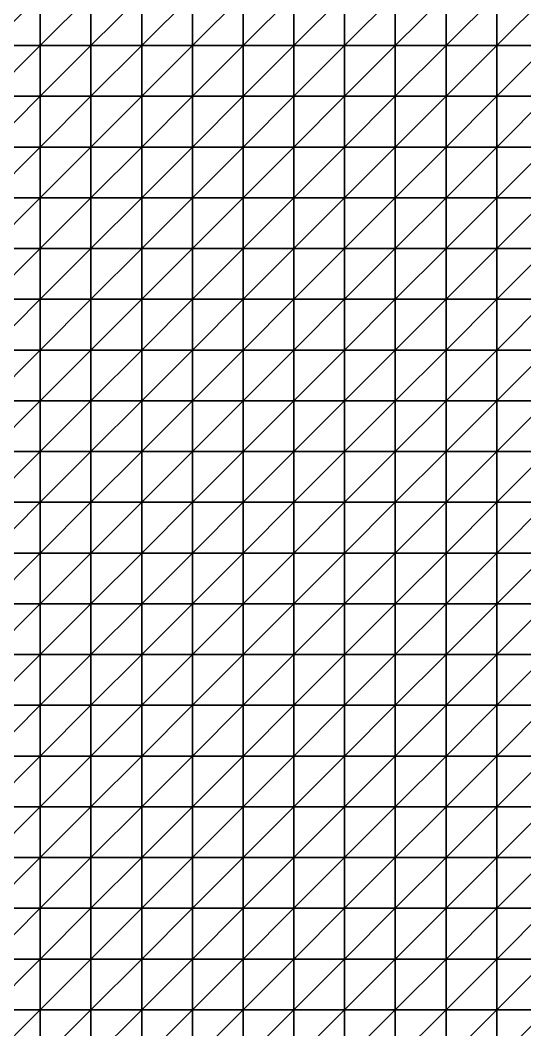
# Model space of a CAD drawing. Header units: metres. Extents: x 351000 to 353000, y 7455000 to 7457000.
# Drawn here: x 351490.1 to 351738.8, y 7455490.1 to 7455987.5 of the extents above; entities that cross this region are included whole.
import ezdxf

# ---------------------------------------------------------------- set-up
doc = ezdxf.new("R2010")
doc.units = ezdxf.units.M

msp = doc.modelspace()

# ---------------------------------------------------------------- linework, layer by layer
at = {"layer": 'TOP_OF_HYPOGENE_TOH'}
for points in [[(351475, 7455975, 1185.34), (351500, 7455975, 1197.99), (351500, 7456000, 1193.96)], [(351475, 7455975, 1185.34), (351500, 7456000, 1193.96), (351475, 7456000, 1186.05)], [(351500, 7455975, 1197.99), (351525, 7455975, 1201.09), (351525, 7456000, 1195.77)], [(351500, 7455975, 1197.99), (351525, 7456000, 1195.77), (351500, 7456000, 1193.96)], [(351525, 7455975, 1201.09), (351550, 7455975, 1198.78), (351550, 7456000, 1192.29)], [(351525, 7455975, 1201.09), (351550, 7456000, 1192.29), (351525, 7456000, 1195.77)], [(351550, 7455975, 1198.78), (351575, 7455975, 1193.91), (351575, 7456000, 1186.52)], [(351550, 7455975, 1198.78), (351575, 7456000, 1186.52), (351550, 7456000, 1192.29)], [(351575, 7455975, 1193.91), (351600, 7455975, 1188.17), (351600, 7456000, 1182.1)], [(351575, 7455975, 1193.91), (351600, 7456000, 1182.1), (351575, 7456000, 1186.52)], [(351600, 7455975, 1188.17), (351625, 7455975, 1177.31), (351625, 7456000, 1172.58)], [(351600, 7455975, 1188.17), (351625, 7456000, 1172.58), (351600, 7456000, 1182.1)], [(351625, 7455975, 1177.31), (351650, 7455975, 1169.88), (351650, 7456000, 1164.37)], [(351625, 7455975, 1177.31), (351650, 7456000, 1164.37), (351625, 7456000, 1172.58)], [(351650, 7455975, 1169.88), (351675, 7455975, 1165.51), (351675, 7456000, 1160.21)], [(351650, 7455975, 1169.88), (351675, 7456000, 1160.21), (351650, 7456000, 1164.37)], [(351675, 7455975, 1165.51), (351700, 7455975, 1161.75), (351700, 7456000, 1157.76)], [(351675, 7455975, 1165.51), (351700, 7456000, 1157.76), (351675, 7456000, 1160.21)], [(351700, 7455975, 1161.75), (351725, 7455975, 1155.53), (351725, 7456000, 1153.87)], [(351700, 7455975, 1161.75), (351725, 7456000, 1153.87), (351700, 7456000, 1157.76)], [(351725, 7455975, 1155.53), (351750, 7455975, 1145.05), (351750, 7456000, 1146.36)], [(351725, 7455975, 1155.53), (351750, 7456000, 1146.36), (351725, 7456000, 1153.87)], [(351475, 7455950, 1183.42), (351500, 7455950, 1199.16), (351500, 7455975, 1197.99)], [(351475, 7455950, 1183.42), (351500, 7455975, 1197.99), (351475, 7455975, 1185.34)], [(351500, 7455950, 1199.16), (351525, 7455950, 1204.64), (351525, 7455975, 1201.09)], [(351500, 7455950, 1199.16), (351525, 7455975, 1201.09), (351500, 7455975, 1197.99)], [(351525, 7455950, 1204.64), (351550, 7455950, 1203.04), (351550, 7455975, 1198.78)], [(351525, 7455950, 1204.64), (351550, 7455975, 1198.78), (351525, 7455975, 1201.09)], [(351550, 7455950, 1203.04), (351575, 7455950, 1198.66), (351575, 7455975, 1193.91)], [(351550, 7455950, 1203.04), (351575, 7455975, 1193.91), (351550, 7455975, 1198.78)], [(351575, 7455950, 1198.66), (351600, 7455950, 1188.56), (351600, 7455975, 1188.17)], [(351575, 7455950, 1198.66), (351600, 7455975, 1188.17), (351575, 7455975, 1193.91)], [(351600, 7455950, 1188.56), (351625, 7455950, 1179.34), (351625, 7455975, 1177.31)], [(351600, 7455950, 1188.56), (351625, 7455975, 1177.31), (351600, 7455975, 1188.17)], [(351625, 7455950, 1179.34), (351650, 7455950, 1172.79), (351650, 7455975, 1169.88)], [(351625, 7455950, 1179.34), (351650, 7455975, 1169.88), (351625, 7455975, 1177.31)], [(351650, 7455950, 1172.79), (351675, 7455950, 1168.32), (351675, 7455975, 1165.51)], [(351650, 7455950, 1172.79), (351675, 7455975, 1165.51), (351650, 7455975, 1169.88)], [(351675, 7455950, 1168.32), (351700, 7455950, 1163.47), (351700, 7455975, 1161.75)], [(351675, 7455950, 1168.32), (351700, 7455975, 1161.75), (351675, 7455975, 1165.51)], [(351700, 7455950, 1163.47), (351725, 7455950, 1155.38), (351725, 7455975, 1155.53)], [(351700, 7455950, 1163.47), (351725, 7455975, 1155.53), (351700, 7455975, 1161.75)], [(351725, 7455950, 1155.38), (351750, 7455950, 1142.65), (351750, 7455975, 1145.05)], [(351725, 7455950, 1155.38), (351750, 7455975, 1145.05), (351725, 7455975, 1155.53)], [(351475, 7455925, 1180.77), (351500, 7455925, 1193.42), (351500, 7455950, 1199.16)], [(351475, 7455925, 1180.77), (351500, 7455950, 1199.16), (351475, 7455950, 1183.42)], [(351500, 7455925, 1193.42), (351525, 7455925, 1199.86), (351525, 7455950, 1204.64)], [(351500, 7455925, 1193.42), (351525, 7455950, 1204.64), (351500, 7455950, 1199.16)], [(351525, 7455925, 1199.86), (351550, 7455925, 1199.21), (351550, 7455950, 1203.04)], [(351525, 7455925, 1199.86), (351550, 7455950, 1203.04), (351525, 7455950, 1204.64)], [(351550, 7455925, 1199.21), (351575, 7455925, 1193.14), (351575, 7455950, 1198.66)], [(351550, 7455925, 1199.21), (351575, 7455950, 1198.66), (351550, 7455950, 1203.04)], [(351575, 7455925, 1193.14), (351600, 7455925, 1184.82), (351600, 7455950, 1188.56)], [(351575, 7455925, 1193.14), (351600, 7455950, 1188.56), (351575, 7455950, 1198.66)], [(351600, 7455925, 1184.82), (351625, 7455925, 1177.19), (351625, 7455950, 1179.34)], [(351600, 7455925, 1184.82), (351625, 7455950, 1179.34), (351600, 7455950, 1188.56)], [(351625, 7455925, 1177.19), (351650, 7455925, 1171.65), (351650, 7455950, 1172.79)], [(351625, 7455925, 1177.19), (351650, 7455950, 1172.79), (351625, 7455950, 1179.34)], [(351650, 7455925, 1171.65), (351675, 7455925, 1167.46), (351675, 7455950, 1168.32)], [(351650, 7455925, 1171.65), (351675, 7455950, 1168.32), (351650, 7455950, 1172.79)], [(351675, 7455925, 1167.46), (351700, 7455925, 1162.21), (351700, 7455950, 1163.47)], [(351675, 7455925, 1167.46), (351700, 7455950, 1163.47), (351675, 7455950, 1168.32)], [(351700, 7455925, 1162.21), (351725, 7455925, 1153.32), (351725, 7455950, 1155.38)], [(351700, 7455925, 1162.21), (351725, 7455950, 1155.38), (351700, 7455950, 1163.47)], [(351725, 7455925, 1153.32), (351750, 7455925, 1139.68), (351750, 7455950, 1142.65)], [(351725, 7455925, 1153.32), (351750, 7455950, 1142.65), (351725, 7455950, 1155.38)], [(351475, 7455900, 1177.16), (351500, 7455900, 1186.16), (351500, 7455925, 1193.42)], [(351475, 7455900, 1177.16), (351500, 7455925, 1193.42), (351475, 7455925, 1180.77)], [(351500, 7455900, 1186.16), (351525, 7455900, 1190.8), (351525, 7455925, 1199.86)], [(351500, 7455900, 1186.16), (351525, 7455925, 1199.86), (351500, 7455925, 1193.42)], [(351525, 7455900, 1190.8), (351550, 7455900, 1190.08), (351550, 7455925, 1199.21)], [(351525, 7455900, 1190.8), (351550, 7455925, 1199.21), (351525, 7455925, 1199.86)], [(351550, 7455900, 1190.08), (351575, 7455900, 1185.18), (351575, 7455925, 1193.14)], [(351550, 7455900, 1190.08), (351575, 7455925, 1193.14), (351550, 7455925, 1199.21)], [(351575, 7455900, 1185.18), (351600, 7455900, 1178.56), (351600, 7455925, 1184.82)], [(351575, 7455900, 1185.18), (351600, 7455925, 1184.82), (351575, 7455925, 1193.14)], [(351600, 7455900, 1178.56), (351625, 7455900, 1172.59), (351625, 7455925, 1177.19)], [(351600, 7455900, 1178.56), (351625, 7455925, 1177.19), (351600, 7455925, 1184.82)], [(351625, 7455900, 1172.59), (351650, 7455900, 1168.31), (351650, 7455925, 1171.65)], [(351625, 7455900, 1172.59), (351650, 7455925, 1171.65), (351625, 7455925, 1177.19)], [(351650, 7455900, 1168.31), (351675, 7455900, 1164.89), (351675, 7455925, 1167.46)], [(351650, 7455900, 1168.31), (351675, 7455925, 1167.46), (351650, 7455925, 1171.65)], [(351675, 7455900, 1164.89), (351700, 7455900, 1160.07), (351700, 7455925, 1162.21)], [(351675, 7455900, 1164.89), (351700, 7455925, 1162.21), (351675, 7455925, 1167.46)], [(351700, 7455900, 1160.07), (351725, 7455900, 1151.48), (351725, 7455925, 1153.32)], [(351700, 7455900, 1160.07), (351725, 7455925, 1153.32), (351700, 7455925, 1162.21)], [(351725, 7455900, 1151.48), (351750, 7455900, 1138.25), (351750, 7455925, 1139.68)], [(351725, 7455900, 1151.48), (351750, 7455925, 1139.68), (351725, 7455925, 1153.32)], [(351475, 7455875, 1172.91), (351500, 7455875, 1178.7), (351500, 7455900, 1186.16)], [(351475, 7455875, 1172.91), (351500, 7455900, 1186.16), (351475, 7455900, 1177.16)], [(351500, 7455875, 1178.7), (351525, 7455875, 1181.91), (351525, 7455900, 1190.8)], [(351500, 7455875, 1178.7), (351525, 7455900, 1190.8), (351500, 7455900, 1186.16)], [(351525, 7455875, 1181.91), (351550, 7455875, 1181.43), (351550, 7455900, 1190.08)], [(351525, 7455875, 1181.91), (351550, 7455900, 1190.08), (351525, 7455900, 1190.8)], [(351550, 7455875, 1181.43), (351575, 7455875, 1177.93), (351575, 7455900, 1185.18)], [(351550, 7455875, 1181.43), (351575, 7455900, 1185.18), (351550, 7455900, 1190.08)], [(351575, 7455875, 1177.93), (351600, 7455875, 1173.21), (351600, 7455900, 1178.56)], [(351575, 7455875, 1177.93), (351600, 7455900, 1178.56), (351575, 7455900, 1185.18)], [(351600, 7455875, 1173.21), (351625, 7455875, 1169.1), (351625, 7455900, 1172.59)], [(351600, 7455875, 1173.21), (351625, 7455900, 1172.59), (351600, 7455900, 1178.56)], [(351625, 7455875, 1169.1), (351650, 7455875, 1166.36), (351650, 7455900, 1168.31)], [(351625, 7455875, 1169.1), (351650, 7455900, 1168.31), (351625, 7455900, 1172.59)], [(351650, 7455875, 1166.36), (351675, 7455875, 1164.12), (351675, 7455900, 1164.89)], [(351650, 7455875, 1166.36), (351675, 7455900, 1164.89), (351650, 7455900, 1168.31)], [(351675, 7455875, 1164.12), (351700, 7455875, 1160.27), (351700, 7455900, 1160.07)], [(351675, 7455875, 1164.12), (351700, 7455900, 1160.07), (351675, 7455900, 1164.89)], [(351700, 7455875, 1160.27), (351725, 7455875, 1152.65), (351725, 7455900, 1151.48)], [(351700, 7455875, 1160.27), (351725, 7455900, 1151.48), (351700, 7455900, 1160.07)], [(351725, 7455875, 1152.65), (351750, 7455875, 1140.5), (351750, 7455900, 1138.25)], [(351725, 7455875, 1152.65), (351750, 7455900, 1138.25), (351725, 7455900, 1151.48)], [(351475, 7455850, 1169.12), (351500, 7455850, 1172.75), (351500, 7455875, 1178.7)], [(351475, 7455850, 1169.12), (351500, 7455875, 1178.7), (351475, 7455875, 1172.91)], [(351500, 7455850, 1172.75), (351525, 7455850, 1175.33), (351525, 7455875, 1181.91)], [(351500, 7455850, 1172.75), (351525, 7455875, 1181.91), (351500, 7455875, 1178.7)], [(351525, 7455850, 1175.33), (351550, 7455850, 1175.67), (351550, 7455875, 1181.43)], [(351525, 7455850, 1175.33), (351550, 7455875, 1181.43), (351525, 7455875, 1181.91)], [(351550, 7455850, 1175.67), (351575, 7455850, 1173.97), (351575, 7455875, 1177.93)], [(351550, 7455850, 1175.67), (351575, 7455875, 1177.93), (351550, 7455875, 1181.43)], [(351575, 7455850, 1173.97), (351600, 7455850, 1171.42), (351600, 7455875, 1173.21)], [(351575, 7455850, 1173.97), (351600, 7455875, 1173.21), (351575, 7455875, 1177.93)], [(351600, 7455850, 1171.42), (351625, 7455850, 1169.33), (351625, 7455875, 1169.1)], [(351600, 7455850, 1171.42), (351625, 7455875, 1169.1), (351600, 7455875, 1173.21)], [(351625, 7455850, 1169.33), (351650, 7455850, 1168.24), (351650, 7455875, 1166.36)], [(351625, 7455850, 1169.33), (351650, 7455875, 1166.36), (351625, 7455875, 1169.1)], [(351650, 7455850, 1168.24), (351675, 7455850, 1167.31), (351675, 7455875, 1164.12)], [(351650, 7455850, 1168.24), (351675, 7455875, 1164.12), (351650, 7455875, 1166.36)], [(351675, 7455850, 1167.31), (351700, 7455850, 1164.57), (351700, 7455875, 1160.27)], [(351675, 7455850, 1167.31), (351700, 7455875, 1160.27), (351675, 7455875, 1164.12)], [(351700, 7455850, 1164.57), (351725, 7455850, 1158.03), (351725, 7455875, 1152.65)], [(351700, 7455850, 1164.57), (351725, 7455875, 1152.65), (351700, 7455875, 1160.27)], [(351725, 7455850, 1158.03), (351750, 7455850, 1146.95), (351750, 7455875, 1140.5)], [(351725, 7455850, 1158.03), (351750, 7455875, 1140.5), (351725, 7455875, 1152.65)], [(351475, 7455825, 1166.95), (351500, 7455825, 1169.26), (351500, 7455850, 1172.75)], [(351475, 7455825, 1166.95), (351500, 7455850, 1172.75), (351475, 7455850, 1169.12)], [(351500, 7455825, 1169.26), (351525, 7455825, 1171.76), (351525, 7455850, 1175.33)], [(351500, 7455825, 1169.26), (351525, 7455850, 1175.33), (351500, 7455850, 1172.75)], [(351525, 7455825, 1171.76), (351550, 7455825, 1173.21), (351550, 7455850, 1175.67)], [(351525, 7455825, 1171.76), (351550, 7455850, 1175.67), (351525, 7455850, 1175.33)], [(351550, 7455825, 1173.21), (351575, 7455825, 1173.4), (351575, 7455850, 1173.97)], [(351550, 7455825, 1173.21), (351575, 7455850, 1173.97), (351550, 7455850, 1175.67)], [(351575, 7455825, 1173.4), (351600, 7455825, 1172.96), (351600, 7455850, 1171.42)], [(351575, 7455825, 1173.4), (351600, 7455850, 1171.42), (351575, 7455850, 1173.97)], [(351600, 7455825, 1172.96), (351625, 7455825, 1172.77), (351625, 7455850, 1169.33)], [(351600, 7455825, 1172.96), (351625, 7455850, 1169.33), (351600, 7455850, 1171.42)], [(351625, 7455825, 1172.77), (351650, 7455825, 1173.19), (351650, 7455850, 1168.24)], [(351625, 7455825, 1172.77), (351650, 7455850, 1168.24), (351625, 7455850, 1169.33)], [(351650, 7455825, 1173.19), (351675, 7455825, 1173.43), (351675, 7455850, 1167.31)], [(351650, 7455825, 1173.19), (351675, 7455850, 1167.31), (351650, 7455850, 1168.24)], [(351675, 7455825, 1173.43), (351700, 7455825, 1171.7), (351700, 7455850, 1164.57)], [(351675, 7455825, 1173.43), (351700, 7455850, 1164.57), (351675, 7455850, 1167.31)], [(351700, 7455825, 1171.7), (351725, 7455825, 1166.1), (351725, 7455850, 1158.03)], [(351700, 7455825, 1171.7), (351725, 7455850, 1158.03), (351700, 7455850, 1164.57)], [(351725, 7455825, 1166.1), (351750, 7455825, 1155.82), (351750, 7455850, 1146.95)], [(351725, 7455825, 1166.1), (351750, 7455850, 1146.95), (351725, 7455850, 1158.03)], [(351475, 7455800, 1166.71), (351500, 7455800, 1167.74), (351500, 7455825, 1169.26)], [(351475, 7455800, 1166.71), (351500, 7455825, 1169.26), (351475, 7455825, 1166.95)], [(351500, 7455800, 1167.74), (351525, 7455800, 1169.91), (351525, 7455825, 1171.76)], [(351500, 7455800, 1167.74), (351525, 7455825, 1171.76), (351500, 7455825, 1169.26)], [(351525, 7455800, 1169.91), (351550, 7455800, 1172.02), (351550, 7455825, 1173.21)], [(351525, 7455800, 1169.91), (351550, 7455825, 1173.21), (351525, 7455825, 1171.76)], [(351550, 7455800, 1172.02), (351575, 7455800, 1173.54), (351575, 7455825, 1173.4)], [(351550, 7455800, 1172.02), (351575, 7455825, 1173.4), (351550, 7455825, 1173.21)], [(351575, 7455800, 1173.54), (351600, 7455800, 1174.67), (351600, 7455825, 1172.96)], [(351575, 7455800, 1173.54), (351600, 7455825, 1172.96), (351575, 7455825, 1173.4)], [(351600, 7455800, 1174.67), (351625, 7455800, 1175.91), (351625, 7455825, 1172.77)], [(351600, 7455800, 1174.67), (351625, 7455825, 1172.77), (351600, 7455825, 1172.96)], [(351625, 7455800, 1175.91), (351650, 7455800, 1177.5), (351650, 7455825, 1173.19)], [(351625, 7455800, 1175.91), (351650, 7455825, 1173.19), (351625, 7455825, 1172.77)], [(351650, 7455800, 1177.5), (351675, 7455800, 1178.74), (351675, 7455825, 1173.43)], [(351650, 7455800, 1177.5), (351675, 7455825, 1173.43), (351650, 7455825, 1173.19)], [(351675, 7455800, 1178.74), (351700, 7455800, 1177.97), (351700, 7455825, 1171.7)], [(351675, 7455800, 1178.74), (351700, 7455825, 1171.7), (351675, 7455825, 1173.43)], [(351700, 7455800, 1177.97), (351725, 7455800, 1173.36), (351725, 7455825, 1166.1)], [(351700, 7455800, 1177.97), (351725, 7455825, 1166.1), (351700, 7455825, 1171.7)], [(351725, 7455800, 1173.36), (351750, 7455800, 1163.99), (351750, 7455825, 1155.82)], [(351725, 7455800, 1173.36), (351750, 7455825, 1155.82), (351725, 7455825, 1166.1)], [(351475, 7455775, 1167.4), (351500, 7455775, 1166.42), (351500, 7455800, 1167.74)], [(351475, 7455775, 1167.4), (351500, 7455800, 1167.74), (351475, 7455800, 1166.71)], [(351500, 7455775, 1166.42), (351525, 7455775, 1167.3), (351525, 7455800, 1169.91)], [(351500, 7455775, 1166.42), (351525, 7455800, 1169.91), (351500, 7455800, 1167.74)], [(351525, 7455775, 1167.3), (351550, 7455775, 1169.02), (351550, 7455800, 1172.02)], [(351525, 7455775, 1167.3), (351550, 7455800, 1172.02), (351525, 7455800, 1169.91)], [(351550, 7455775, 1169.02), (351575, 7455775, 1170.87), (351575, 7455800, 1173.54)], [(351550, 7455775, 1169.02), (351575, 7455800, 1173.54), (351550, 7455800, 1172.02)], [(351575, 7455775, 1170.87), (351600, 7455775, 1172.69), (351600, 7455800, 1174.67)], [(351575, 7455775, 1170.87), (351600, 7455800, 1174.67), (351575, 7455800, 1173.54)], [(351600, 7455775, 1172.69), (351625, 7455775, 1174.72), (351625, 7455800, 1175.91)], [(351600, 7455775, 1172.69), (351625, 7455800, 1175.91), (351600, 7455800, 1174.67)], [(351625, 7455775, 1174.72), (351650, 7455775, 1177.1), (351650, 7455800, 1177.5)], [(351625, 7455775, 1174.72), (351650, 7455800, 1177.5), (351625, 7455800, 1175.91)], [(351650, 7455775, 1177.1), (351675, 7455775, 1177.52), (351675, 7455800, 1178.74)], [(351650, 7455775, 1177.1), (351675, 7455800, 1178.74), (351650, 7455800, 1177.5)], [(351675, 7455775, 1177.52), (351700, 7455775, 1178.03), (351700, 7455800, 1177.97)], [(351675, 7455775, 1177.52), (351700, 7455800, 1177.97), (351675, 7455800, 1178.74)], [(351700, 7455775, 1178.03), (351725, 7455775, 1176.57), (351725, 7455800, 1173.36)], [(351700, 7455775, 1178.03), (351725, 7455800, 1173.36), (351700, 7455800, 1177.97)], [(351725, 7455775, 1176.57), (351750, 7455775, 1168.81), (351750, 7455800, 1163.99)], [(351725, 7455775, 1176.57), (351750, 7455800, 1163.99), (351725, 7455800, 1173.36)], [(351475, 7455750, 1167.32), (351500, 7455750, 1163.47), (351500, 7455775, 1166.42)], [(351475, 7455750, 1167.32), (351500, 7455775, 1166.42), (351475, 7455775, 1167.4)], [(351500, 7455750, 1163.47), (351525, 7455750, 1162.07), (351525, 7455775, 1167.3)], [(351500, 7455750, 1163.47), (351525, 7455775, 1167.3), (351500, 7455775, 1166.42)], [(351525, 7455750, 1162.07), (351550, 7455750, 1162.38), (351550, 7455775, 1169.02)], [(351525, 7455750, 1162.07), (351550, 7455775, 1169.02), (351525, 7455775, 1167.3)], [(351550, 7455750, 1162.38), (351575, 7455750, 1163.62), (351575, 7455775, 1170.87)], [(351550, 7455750, 1162.38), (351575, 7455775, 1170.87), (351550, 7455775, 1169.02)], [(351575, 7455750, 1163.62), (351600, 7455750, 1165.36), (351600, 7455775, 1172.69)], [(351575, 7455750, 1163.62), (351600, 7455775, 1172.69), (351575, 7455775, 1170.87)], [(351600, 7455750, 1165.36), (351625, 7455750, 1167.63), (351625, 7455775, 1174.72)], [(351600, 7455750, 1165.36), (351625, 7455775, 1174.72), (351600, 7455775, 1172.69)], [(351625, 7455750, 1167.63), (351650, 7455750, 1170.53), (351650, 7455775, 1177.1)], [(351625, 7455750, 1167.63), (351650, 7455775, 1177.1), (351625, 7455775, 1174.72)], [(351650, 7455750, 1170.53), (351675, 7455750, 1173.62), (351675, 7455775, 1177.52)], [(351650, 7455750, 1170.53), (351675, 7455775, 1177.52), (351650, 7455775, 1177.1)], [(351675, 7455750, 1173.62), (351700, 7455750, 1175.58), (351700, 7455775, 1178.03)], [(351675, 7455750, 1173.62), (351700, 7455775, 1178.03), (351675, 7455775, 1177.52)], [(351700, 7455750, 1175.58), (351725, 7455750, 1174.64), (351725, 7455775, 1176.57)], [(351700, 7455750, 1175.58), (351725, 7455775, 1176.57), (351700, 7455775, 1178.03)], [(351725, 7455750, 1174.64), (351750, 7455750, 1169.53), (351750, 7455775, 1168.81)], [(351725, 7455750, 1174.64), (351750, 7455775, 1168.81), (351725, 7455775, 1176.57)], [(351475, 7455725, 1165.21), (351500, 7455725, 1158.35), (351500, 7455750, 1163.47)], [(351475, 7455725, 1165.21), (351500, 7455750, 1163.47), (351475, 7455750, 1167.32)], [(351500, 7455725, 1158.35), (351525, 7455725, 1154.44), (351525, 7455750, 1162.07)], [(351500, 7455725, 1158.35), (351525, 7455750, 1162.07), (351500, 7455750, 1163.47)], [(351525, 7455725, 1154.44), (351550, 7455725, 1153.05), (351550, 7455750, 1162.38)], [(351525, 7455725, 1154.44), (351550, 7455750, 1162.38), (351525, 7455750, 1162.07)], [(351550, 7455725, 1153.05), (351575, 7455725, 1153.37), (351575, 7455750, 1163.62)], [(351550, 7455725, 1153.05), (351575, 7455750, 1163.62), (351550, 7455750, 1162.38)], [(351575, 7455725, 1153.37), (351600, 7455725, 1154.75), (351600, 7455750, 1165.36)], [(351575, 7455725, 1153.37), (351600, 7455750, 1165.36), (351575, 7455750, 1163.62)], [(351600, 7455725, 1154.75), (351625, 7455725, 1157), (351625, 7455750, 1167.63)], [(351600, 7455725, 1154.75), (351625, 7455750, 1167.63), (351600, 7455750, 1165.36)], [(351625, 7455725, 1157), (351650, 7455725, 1160.21), (351650, 7455750, 1170.53)], [(351625, 7455725, 1157), (351650, 7455750, 1170.53), (351625, 7455750, 1167.63)], [(351650, 7455725, 1160.21), (351675, 7455725, 1164.12), (351675, 7455750, 1173.62)], [(351650, 7455725, 1160.21), (351675, 7455750, 1173.62), (351650, 7455750, 1170.53)], [(351675, 7455725, 1164.12), (351700, 7455725, 1167.65), (351700, 7455750, 1175.58)], [(351675, 7455725, 1164.12), (351700, 7455750, 1175.58), (351675, 7455750, 1173.62)], [(351700, 7455725, 1167.65), (351725, 7455725, 1169.18), (351725, 7455750, 1174.64)], [(351700, 7455725, 1167.65), (351725, 7455750, 1174.64), (351700, 7455750, 1175.58)], [(351725, 7455725, 1169.18), (351750, 7455725, 1167.34), (351750, 7455750, 1169.53)], [(351725, 7455725, 1169.18), (351750, 7455750, 1169.53), (351725, 7455750, 1174.64)], [(351475, 7455700, 1161.17), (351500, 7455700, 1152.28), (351500, 7455725, 1158.35)], [(351475, 7455700, 1161.17), (351500, 7455725, 1158.35), (351475, 7455725, 1165.21)], [(351500, 7455700, 1152.28), (351525, 7455700, 1146.73), (351525, 7455725, 1154.44)], [(351500, 7455700, 1152.28), (351525, 7455725, 1154.44), (351500, 7455725, 1158.35)], [(351525, 7455700, 1146.73), (351550, 7455700, 1144.36), (351550, 7455725, 1153.05)], [(351525, 7455700, 1146.73), (351550, 7455725, 1153.05), (351525, 7455725, 1154.44)], [(351550, 7455700, 1144.36), (351575, 7455700, 1144.3), (351575, 7455725, 1153.37)], [(351550, 7455700, 1144.36), (351575, 7455725, 1153.37), (351550, 7455725, 1153.05)], [(351575, 7455700, 1144.3), (351600, 7455700, 1145.62), (351600, 7455725, 1154.75)], [(351575, 7455700, 1144.3), (351600, 7455725, 1154.75), (351575, 7455725, 1153.37)], [(351600, 7455700, 1145.62), (351625, 7455700, 1147.87), (351625, 7455725, 1157)], [(351600, 7455700, 1145.62), (351625, 7455725, 1157), (351600, 7455725, 1154.75)], [(351625, 7455700, 1147.87), (351650, 7455700, 1151.12), (351650, 7455725, 1160.21)], [(351625, 7455700, 1147.87), (351650, 7455725, 1160.21), (351625, 7455725, 1157)], [(351650, 7455700, 1151.12), (351675, 7455700, 1155.32), (351675, 7455725, 1164.12)], [(351650, 7455700, 1151.12), (351675, 7455725, 1164.12), (351650, 7455725, 1160.21)], [(351675, 7455700, 1155.32), (351700, 7455700, 1159.76), (351700, 7455725, 1167.65)], [(351675, 7455700, 1155.32), (351700, 7455725, 1167.65), (351675, 7455725, 1164.12)], [(351700, 7455700, 1159.76), (351725, 7455700, 1163.13), (351725, 7455725, 1169.18)], [(351700, 7455700, 1159.76), (351725, 7455725, 1169.18), (351700, 7455725, 1167.65)], [(351725, 7455700, 1163.13), (351750, 7455700, 1164.18), (351750, 7455725, 1167.34)], [(351725, 7455700, 1163.13), (351750, 7455725, 1167.34), (351725, 7455725, 1169.18)], [(351475, 7455675, 1156.59), (351500, 7455675, 1147.43), (351500, 7455700, 1152.28)], [(351475, 7455675, 1156.59), (351500, 7455700, 1152.28), (351475, 7455700, 1161.17)], [(351500, 7455675, 1147.43), (351525, 7455675, 1141.91), (351525, 7455700, 1146.73)], [(351500, 7455675, 1147.43), (351525, 7455700, 1146.73), (351500, 7455700, 1152.28)], [(351525, 7455675, 1141.91), (351550, 7455675, 1140), (351550, 7455700, 1144.36)], [(351525, 7455675, 1141.91), (351550, 7455700, 1144.36), (351525, 7455700, 1146.73)], [(351550, 7455675, 1140), (351575, 7455675, 1140.63), (351575, 7455700, 1144.3)], [(351550, 7455675, 1140), (351575, 7455700, 1144.3), (351550, 7455700, 1144.36)], [(351575, 7455675, 1140.63), (351600, 7455675, 1142.52), (351600, 7455700, 1145.62)], [(351575, 7455675, 1140.63), (351600, 7455700, 1145.62), (351575, 7455700, 1144.3)], [(351600, 7455675, 1142.52), (351625, 7455675, 1144.87), (351625, 7455700, 1147.87)], [(351600, 7455675, 1142.52), (351625, 7455700, 1147.87), (351600, 7455700, 1145.62)], [(351625, 7455675, 1144.87), (351650, 7455675, 1147.67), (351650, 7455700, 1151.12)], [(351625, 7455675, 1144.87), (351650, 7455700, 1151.12), (351625, 7455700, 1147.87)], [(351650, 7455675, 1147.67), (351675, 7455675, 1151.15), (351675, 7455700, 1155.32)], [(351650, 7455675, 1147.67), (351675, 7455700, 1155.32), (351650, 7455700, 1151.12)], [(351675, 7455675, 1151.15), (351700, 7455675, 1155.11), (351700, 7455700, 1159.76)], [(351675, 7455675, 1151.15), (351700, 7455700, 1159.76), (351675, 7455700, 1155.32)], [(351700, 7455675, 1155.11), (351725, 7455675, 1158.81), (351725, 7455700, 1163.13)], [(351700, 7455675, 1155.11), (351725, 7455700, 1163.13), (351700, 7455700, 1159.76)], [(351725, 7455675, 1158.81), (351750, 7455675, 1161.33), (351750, 7455700, 1164.18)], [(351725, 7455675, 1158.81), (351750, 7455700, 1164.18), (351725, 7455700, 1163.13)], [(351475, 7455650, 1153.22), (351500, 7455650, 1145.52), (351500, 7455675, 1147.43)], [(351475, 7455650, 1153.22), (351500, 7455675, 1147.43), (351475, 7455675, 1156.59)], [(351500, 7455650, 1145.52), (351525, 7455650, 1141.66), (351525, 7455675, 1141.91)], [(351500, 7455650, 1145.52), (351525, 7455675, 1141.91), (351500, 7455675, 1147.43)], [(351525, 7455650, 1141.66), (351550, 7455650, 1141.6), (351550, 7455675, 1140)], [(351525, 7455650, 1141.66), (351550, 7455675, 1140), (351525, 7455675, 1141.91)], [(351550, 7455650, 1141.6), (351575, 7455650, 1143.97), (351575, 7455675, 1140.63)], [(351550, 7455650, 1141.6), (351575, 7455675, 1140.63), (351550, 7455675, 1140)], [(351575, 7455650, 1143.97), (351600, 7455650, 1146.97), (351600, 7455675, 1142.52)], [(351575, 7455650, 1143.97), (351600, 7455675, 1142.52), (351575, 7455675, 1140.63)], [(351600, 7455650, 1146.97), (351625, 7455650, 1149.39), (351625, 7455675, 1144.87)], [(351600, 7455650, 1146.97), (351625, 7455675, 1144.87), (351600, 7455675, 1142.52)], [(351625, 7455650, 1149.39), (351650, 7455650, 1151.09), (351650, 7455675, 1147.67)], [(351625, 7455650, 1149.39), (351650, 7455675, 1147.67), (351625, 7455675, 1144.87)], [(351650, 7455650, 1151.09), (351675, 7455650, 1152.6), (351675, 7455675, 1151.15)], [(351650, 7455650, 1151.09), (351675, 7455675, 1151.15), (351650, 7455675, 1147.67)], [(351675, 7455650, 1152.6), (351700, 7455650, 1154.41), (351700, 7455675, 1155.11)], [(351675, 7455650, 1152.6), (351700, 7455675, 1155.11), (351675, 7455675, 1151.15)], [(351700, 7455650, 1154.41), (351725, 7455650, 1156.57), (351725, 7455675, 1158.81)], [(351700, 7455650, 1154.41), (351725, 7455675, 1158.81), (351700, 7455675, 1155.11)], [(351725, 7455650, 1156.57), (351750, 7455650, 1158.75), (351750, 7455675, 1161.33)], [(351725, 7455650, 1156.57), (351750, 7455675, 1161.33), (351725, 7455675, 1158.81)], [(351475, 7455625, 1152.1), (351500, 7455625, 1146.71), (351500, 7455650, 1145.52)], [(351475, 7455625, 1152.1), (351500, 7455650, 1145.52), (351475, 7455650, 1153.22)], [(351500, 7455625, 1146.71), (351525, 7455625, 1145.33), (351525, 7455650, 1141.66)], [(351500, 7455625, 1146.71), (351525, 7455650, 1141.66), (351500, 7455650, 1145.52)], [(351525, 7455625, 1145.33), (351550, 7455625, 1147.79), (351550, 7455650, 1141.6)], [(351525, 7455625, 1145.33), (351550, 7455650, 1141.6), (351525, 7455650, 1141.66)], [(351550, 7455625, 1147.79), (351575, 7455625, 1152.34), (351575, 7455650, 1143.97)], [(351550, 7455625, 1147.79), (351575, 7455650, 1143.97), (351550, 7455650, 1141.6)], [(351575, 7455625, 1152.34), (351600, 7455625, 1156.6), (351600, 7455650, 1146.97)], [(351575, 7455625, 1152.34), (351600, 7455650, 1146.97), (351575, 7455650, 1143.97)], [(351600, 7455625, 1156.6), (351625, 7455625, 1158.88), (351625, 7455650, 1149.39)], [(351600, 7455625, 1156.6), (351625, 7455650, 1149.39), (351600, 7455650, 1146.97)], [(351625, 7455625, 1158.88), (351650, 7455625, 1158.86), (351650, 7455650, 1151.09)], [(351625, 7455625, 1158.88), (351650, 7455650, 1151.09), (351625, 7455650, 1149.39)], [(351650, 7455625, 1158.86), (351675, 7455625, 1157.4), (351675, 7455650, 1152.6)], [(351650, 7455625, 1158.86), (351675, 7455650, 1152.6), (351650, 7455650, 1151.09)], [(351675, 7455625, 1157.4), (351700, 7455625, 1155.8), (351700, 7455650, 1154.41)], [(351675, 7455625, 1157.4), (351700, 7455650, 1154.41), (351675, 7455650, 1152.6)], [(351700, 7455625, 1155.8), (351725, 7455625, 1155.04), (351725, 7455650, 1156.57)], [(351700, 7455625, 1155.8), (351725, 7455650, 1156.57), (351700, 7455650, 1154.41)], [(351725, 7455625, 1155.04), (351750, 7455625, 1155.56), (351750, 7455650, 1158.75)], [(351725, 7455625, 1155.04), (351750, 7455650, 1158.75), (351725, 7455650, 1156.57)], [(351475, 7455600, 1153.13), (351500, 7455600, 1149.73), (351500, 7455625, 1146.71)], [(351475, 7455600, 1153.13), (351500, 7455625, 1146.71), (351475, 7455625, 1152.1)], [(351500, 7455600, 1149.73), (351525, 7455600, 1150.54), (351525, 7455625, 1145.33)], [(351500, 7455600, 1149.73), (351525, 7455625, 1145.33), (351500, 7455625, 1146.71)], [(351525, 7455600, 1150.54), (351550, 7455600, 1155.25), (351550, 7455625, 1147.79)], [(351525, 7455600, 1150.54), (351550, 7455625, 1147.79), (351525, 7455625, 1145.33)], [(351550, 7455600, 1155.25), (351575, 7455600, 1161.65), (351575, 7455625, 1152.34)], [(351550, 7455600, 1155.25), (351575, 7455625, 1152.34), (351550, 7455625, 1147.79)], [(351575, 7455600, 1161.65), (351600, 7455600, 1166.84), (351600, 7455625, 1156.6)], [(351575, 7455600, 1161.65), (351600, 7455625, 1156.6), (351575, 7455625, 1152.34)], [(351600, 7455600, 1166.84), (351625, 7455600, 1168.65), (351625, 7455625, 1158.88)], [(351600, 7455600, 1166.84), (351625, 7455625, 1158.88), (351600, 7455625, 1156.6)], [(351625, 7455600, 1168.65), (351650, 7455600, 1166.57), (351650, 7455625, 1158.86)], [(351625, 7455600, 1168.65), (351650, 7455625, 1158.86), (351625, 7455625, 1158.88)], [(351650, 7455600, 1166.57), (351675, 7455600, 1161.81), (351675, 7455625, 1157.4)], [(351650, 7455600, 1166.57), (351675, 7455625, 1157.4), (351650, 7455625, 1158.86)], [(351675, 7455600, 1161.81), (351700, 7455600, 1156.45), (351700, 7455625, 1155.8)], [(351675, 7455600, 1161.81), (351700, 7455625, 1155.8), (351675, 7455625, 1157.4)], [(351700, 7455600, 1156.45), (351725, 7455600, 1152.48), (351725, 7455625, 1155.04)], [(351700, 7455600, 1156.45), (351725, 7455625, 1155.04), (351700, 7455625, 1155.8)], [(351725, 7455600, 1152.48), (351750, 7455600, 1151.16), (351750, 7455625, 1155.56)], [(351725, 7455600, 1152.48), (351750, 7455625, 1155.56), (351725, 7455625, 1155.04)], [(351475, 7455575, 1155.49), (351500, 7455575, 1152.99), (351500, 7455600, 1149.73)], [(351475, 7455575, 1155.49), (351500, 7455600, 1149.73), (351475, 7455600, 1153.13)], [(351500, 7455575, 1152.99), (351525, 7455575, 1154.96), (351525, 7455600, 1150.54)], [(351500, 7455575, 1152.99), (351525, 7455600, 1150.54), (351500, 7455600, 1149.73)], [(351525, 7455575, 1154.96), (351550, 7455575, 1160.91), (351550, 7455600, 1155.25)], [(351525, 7455575, 1154.96), (351550, 7455600, 1155.25), (351525, 7455600, 1150.54)], [(351550, 7455575, 1160.91), (351575, 7455575, 1168.32), (351575, 7455600, 1161.65)], [(351550, 7455575, 1160.91), (351575, 7455600, 1161.65), (351550, 7455600, 1155.25)], [(351575, 7455575, 1168.32), (351600, 7455575, 1173.82), (351600, 7455600, 1166.84)], [(351575, 7455575, 1168.32), (351600, 7455600, 1166.84), (351575, 7455600, 1161.65)], [(351600, 7455575, 1173.82), (351625, 7455575, 1174.84), (351625, 7455600, 1168.65)], [(351600, 7455575, 1173.82), (351625, 7455600, 1168.65), (351600, 7455600, 1166.84)], [(351625, 7455575, 1174.84), (351650, 7455575, 1170.76), (351650, 7455600, 1166.57)], [(351625, 7455575, 1174.84), (351650, 7455600, 1166.57), (351625, 7455600, 1168.65)], [(351650, 7455575, 1170.76), (351675, 7455575, 1163.08), (351675, 7455600, 1161.81)], [(351650, 7455575, 1170.76), (351675, 7455600, 1161.81), (351650, 7455600, 1166.57)], [(351675, 7455575, 1163.08), (351700, 7455575, 1154.62), (351700, 7455600, 1156.45)], [(351675, 7455575, 1163.08), (351700, 7455600, 1156.45), (351675, 7455600, 1161.81)], [(351700, 7455575, 1154.62), (351725, 7455575, 1148.27), (351725, 7455600, 1152.48)], [(351700, 7455575, 1154.62), (351725, 7455600, 1152.48), (351700, 7455600, 1156.45)], [(351725, 7455575, 1148.27), (351750, 7455575, 1146), (351750, 7455600, 1151.16)], [(351725, 7455575, 1148.27), (351750, 7455600, 1151.16), (351725, 7455600, 1152.48)], [(351475, 7455550, 1158.45), (351500, 7455550, 1155.74), (351500, 7455575, 1152.99)], [(351475, 7455550, 1158.45), (351500, 7455575, 1152.99), (351475, 7455575, 1155.49)], [(351500, 7455550, 1155.74), (351525, 7455550, 1157.73), (351525, 7455575, 1154.96)], [(351500, 7455550, 1155.74), (351525, 7455575, 1154.96), (351500, 7455575, 1152.99)], [(351525, 7455550, 1157.73), (351550, 7455550, 1163.83), (351550, 7455575, 1160.91)], [(351525, 7455550, 1157.73), (351550, 7455575, 1160.91), (351525, 7455575, 1154.96)], [(351550, 7455550, 1163.83), (351575, 7455550, 1171.27), (351575, 7455575, 1168.32)], [(351550, 7455550, 1163.83), (351575, 7455575, 1168.32), (351550, 7455575, 1160.91)], [(351575, 7455550, 1171.27), (351600, 7455550, 1176.42), (351600, 7455575, 1173.82)], [(351575, 7455550, 1171.27), (351600, 7455575, 1173.82), (351575, 7455575, 1168.32)], [(351600, 7455550, 1176.42), (351625, 7455550, 1176.46), (351625, 7455575, 1174.84)], [(351600, 7455550, 1176.42), (351625, 7455575, 1174.84), (351600, 7455575, 1173.82)], [(351625, 7455550, 1176.46), (351650, 7455550, 1170.74), (351650, 7455575, 1170.76)], [(351625, 7455550, 1176.46), (351650, 7455575, 1170.76), (351625, 7455575, 1174.84)], [(351650, 7455550, 1170.74), (351675, 7455550, 1161.03), (351675, 7455575, 1163.08)], [(351650, 7455550, 1170.74), (351675, 7455575, 1163.08), (351650, 7455575, 1170.76)], [(351675, 7455550, 1161.03), (351700, 7455550, 1150.72), (351700, 7455575, 1154.62)], [(351675, 7455550, 1161.03), (351700, 7455575, 1154.62), (351675, 7455575, 1163.08)], [(351700, 7455550, 1150.72), (351725, 7455550, 1143.4), (351725, 7455575, 1148.27)], [(351700, 7455550, 1150.72), (351725, 7455575, 1148.27), (351700, 7455575, 1154.62)], [(351725, 7455550, 1143.4), (351750, 7455550, 1141.53), (351750, 7455575, 1146)], [(351725, 7455550, 1143.4), (351750, 7455575, 1146), (351725, 7455575, 1148.27)], [(351475, 7455525, 1161.77), (351500, 7455525, 1158.36), (351500, 7455550, 1155.74)], [(351475, 7455525, 1161.77), (351500, 7455550, 1155.74), (351475, 7455550, 1158.45)], [(351500, 7455525, 1158.36), (351525, 7455525, 1159.72), (351525, 7455550, 1157.73)], [(351500, 7455525, 1158.36), (351525, 7455550, 1157.73), (351500, 7455550, 1155.74)], [(351525, 7455525, 1159.72), (351550, 7455525, 1165.22), (351550, 7455550, 1163.83)], [(351525, 7455525, 1159.72), (351550, 7455550, 1163.83), (351525, 7455550, 1157.73)], [(351550, 7455525, 1165.22), (351575, 7455525, 1172.01), (351575, 7455550, 1171.27)], [(351550, 7455525, 1165.22), (351575, 7455550, 1171.27), (351550, 7455550, 1163.83)], [(351575, 7455525, 1172.01), (351600, 7455525, 1176.35), (351600, 7455550, 1176.42)], [(351575, 7455525, 1172.01), (351600, 7455550, 1176.42), (351575, 7455550, 1171.27)], [(351600, 7455525, 1176.35), (351625, 7455525, 1175.39), (351625, 7455550, 1176.46)], [(351600, 7455525, 1176.35), (351625, 7455550, 1176.46), (351600, 7455550, 1176.42)], [(351625, 7455525, 1175.39), (351650, 7455525, 1168.52), (351650, 7455550, 1170.74)], [(351625, 7455525, 1175.39), (351650, 7455550, 1170.74), (351625, 7455550, 1176.46)], [(351650, 7455525, 1168.52), (351675, 7455525, 1157.76), (351675, 7455550, 1161.03)], [(351650, 7455525, 1168.52), (351675, 7455550, 1161.03), (351650, 7455550, 1170.74)], [(351675, 7455525, 1157.76), (351700, 7455525, 1146.89), (351700, 7455550, 1150.72)], [(351675, 7455525, 1157.76), (351700, 7455550, 1150.72), (351675, 7455550, 1161.03)], [(351700, 7455525, 1146.89), (351725, 7455525, 1139.89), (351725, 7455550, 1143.4)], [(351700, 7455525, 1146.89), (351725, 7455550, 1143.4), (351700, 7455550, 1150.72)], [(351725, 7455525, 1139.89), (351750, 7455525, 1139.48), (351750, 7455550, 1141.53)], [(351725, 7455525, 1139.89), (351750, 7455550, 1141.53), (351725, 7455550, 1143.4)], [(351475, 7455500, 1165.47), (351500, 7455500, 1161.6), (351500, 7455525, 1158.36)], [(351475, 7455500, 1165.47), (351500, 7455525, 1158.36), (351475, 7455525, 1161.77)], [(351500, 7455500, 1161.6), (351525, 7455500, 1162.34), (351525, 7455525, 1159.72)], [(351500, 7455500, 1161.6), (351525, 7455525, 1159.72), (351500, 7455525, 1158.36)], [(351525, 7455500, 1162.34), (351550, 7455500, 1167.06), (351550, 7455525, 1165.22)], [(351525, 7455500, 1162.34), (351550, 7455525, 1165.22), (351525, 7455525, 1159.72)], [(351550, 7455500, 1167.06), (351575, 7455500, 1172.92), (351575, 7455525, 1172.01)], [(351550, 7455500, 1167.06), (351575, 7455525, 1172.01), (351550, 7455525, 1165.22)], [(351575, 7455500, 1172.92), (351600, 7455500, 1176.3), (351600, 7455525, 1176.35)], [(351575, 7455500, 1172.92), (351600, 7455525, 1176.35), (351575, 7455525, 1172.01)], [(351600, 7455500, 1176.3), (351625, 7455500, 1174.45), (351625, 7455525, 1175.39)], [(351600, 7455500, 1176.3), (351625, 7455525, 1175.39), (351600, 7455525, 1176.35)], [(351625, 7455500, 1174.45), (351650, 7455500, 1166.94), (351650, 7455525, 1168.52)], [(351625, 7455500, 1174.45), (351650, 7455525, 1168.52), (351625, 7455525, 1175.39)], [(351650, 7455500, 1166.94), (351675, 7455500, 1155.98), (351675, 7455525, 1157.76)], [(351650, 7455500, 1166.94), (351675, 7455525, 1157.76), (351650, 7455525, 1168.52)], [(351675, 7455500, 1155.98), (351700, 7455500, 1145.49), (351700, 7455525, 1146.89)], [(351675, 7455500, 1155.98), (351700, 7455525, 1146.89), (351675, 7455525, 1157.76)], [(351700, 7455500, 1145.49), (351725, 7455500, 1139.57), (351725, 7455525, 1139.89)], [(351700, 7455500, 1145.49), (351725, 7455525, 1139.89), (351700, 7455525, 1146.89)], [(351725, 7455500, 1139.57), (351750, 7455500, 1140.96), (351750, 7455525, 1139.48)], [(351725, 7455500, 1139.57), (351750, 7455525, 1139.48), (351725, 7455525, 1139.89)], [(351475, 7455475, 1169.26), (351500, 7455475, 1165.57), (351500, 7455500, 1161.6)], [(351475, 7455475, 1169.26), (351500, 7455500, 1161.6), (351475, 7455500, 1165.47)], [(351500, 7455475, 1165.57), (351525, 7455475, 1166.11), (351525, 7455500, 1162.34)], [(351500, 7455475, 1165.57), (351525, 7455500, 1162.34), (351500, 7455500, 1161.6)], [(351525, 7455475, 1166.11), (351550, 7455475, 1170.22), (351550, 7455500, 1167.06)], [(351525, 7455475, 1166.11), (351550, 7455500, 1167.06), (351525, 7455500, 1162.34)], [(351550, 7455475, 1170.22), (351575, 7455475, 1175.23), (351575, 7455500, 1172.92)], [(351550, 7455475, 1170.22), (351575, 7455500, 1172.92), (351550, 7455500, 1167.06)], [(351575, 7455475, 1175.23), (351600, 7455475, 1177.74), (351600, 7455500, 1176.3)], [(351575, 7455475, 1175.23), (351600, 7455500, 1176.3), (351575, 7455500, 1172.92)], [(351600, 7455475, 1177.74), (351625, 7455475, 1175.3), (351625, 7455500, 1174.45)], [(351600, 7455475, 1177.74), (351625, 7455500, 1174.45), (351600, 7455500, 1176.3)], [(351625, 7455475, 1175.3), (351650, 7455475, 1167.69), (351650, 7455500, 1166.94)], [(351625, 7455475, 1175.3), (351650, 7455500, 1166.94), (351625, 7455500, 1174.45)], [(351650, 7455475, 1167.69), (351675, 7455475, 1157.19), (351675, 7455500, 1155.98)], [(351650, 7455475, 1167.69), (351675, 7455500, 1155.98), (351650, 7455500, 1166.94)], [(351675, 7455475, 1157.19), (351700, 7455475, 1147.7), (351700, 7455500, 1145.49)], [(351675, 7455475, 1157.19), (351700, 7455500, 1145.49), (351675, 7455500, 1155.98)], [(351700, 7455475, 1147.7), (351725, 7455475, 1143.16), (351725, 7455500, 1139.57)], [(351700, 7455475, 1147.7), (351725, 7455500, 1139.57), (351700, 7455500, 1145.49)], [(351725, 7455475, 1143.16), (351750, 7455475, 1146.1), (351750, 7455500, 1140.96)], [(351725, 7455475, 1143.16), (351750, 7455500, 1140.96), (351725, 7455500, 1139.57)]]:
    msp.add_3dface(points, dxfattribs=at)

doc.saveas('drawing.dxf')
